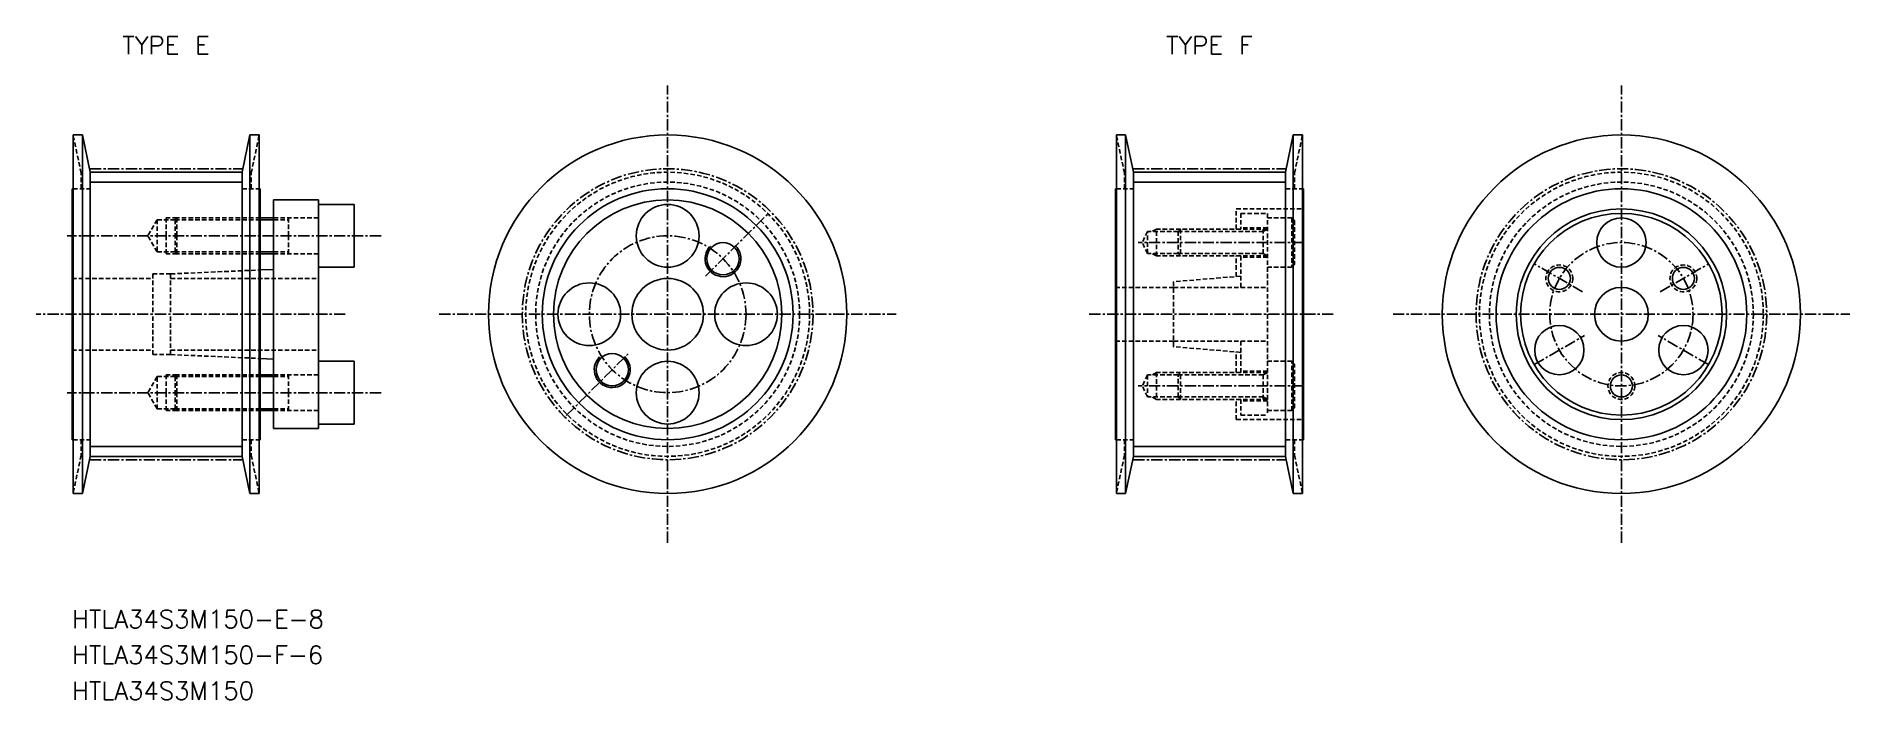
# Model space of a CAD drawing. Extents: x 6291 to 6493, y 3771 to 3845.
import ezdxf
from ezdxf.enums import TextEntityAlignment as Align

# ---------------------------------------------------------------- set-up
doc = ezdxf.new("R2010")
doc.units = 0
doc.linetypes.add('CENTER', pattern=[2, 1.25, -0.25, 0.25, -0.25])
doc.linetypes.add('DASHED', pattern=[0.75, 0.5, -0.25])
doc.layers.get('0').update_dxf_attribs({"linetype": 'CONTINUOUS'})
doc.layers.add('CENTER', color=1, linetype='CENTER')
doc.styles.add('MISUMI', font='txt.shx')

msp = doc.modelspace()

# ---------------------------------------------------------------- linework, layer by layer
at = {"color": 7, "linetype": 'CONTINUOUS'}
for p, q in [((6295.1, 3833.61), (6295.1, 3793.61)), ((6295.1, 3833.61), (6296.13, 3833.61)), ((6296.13, 3793.61), (6296.13, 3833.61)), ((6296.99, 3829.47), (6296.13, 3833.61)), ((6313.99, 3829.47), (6314.84, 3833.61)), ((6314.84, 3833.61), (6314.84, 3793.61)), ((6315.88, 3833.61), (6314.84, 3833.61)), ((6315.88, 3793.61), (6315.88, 3833.61)), ((6411.6, 3833.61), (6411.6, 3793.61)), ((6411.6, 3833.61), (6412.63, 3833.61)), ((6412.63, 3793.61), (6412.63, 3833.61)), ((6413.49, 3829.47), (6412.63, 3833.61)), ((6430.49, 3829.47), (6431.34, 3833.61)), ((6431.34, 3833.61), (6431.34, 3793.61)), ((6432.38, 3833.61), (6431.34, 3833.61)), ((6432.38, 3793.61), (6432.38, 3833.61)), ((6296.99, 3829.47), (6313.99, 3829.47)), ((6296.99, 3797.76), (6296.99, 3829.47)), ((6313.99, 3797.76), (6313.99, 3829.47)), ((6413.49, 3829.47), (6430.49, 3829.47)), ((6413.49, 3797.76), (6413.49, 3829.47)), ((6430.49, 3797.76), (6430.49, 3829.47)), ((6294.99, 3799.61), (6294.99, 3827.61)), ((6294.99, 3827.61), (6295.1, 3827.61)), ((6315.88, 3827.61), (6315.99, 3827.61)), ((6315.99, 3799.61), (6315.99, 3827.61)), ((6411.49, 3799.61), (6411.49, 3827.61)), ((6411.49, 3827.61), (6411.6, 3827.61)), ((6432.38, 3827.61), (6432.49, 3827.61)), ((6432.49, 3799.61), (6432.49, 3827.61)), ((6317.49, 3826.36), (6322.49, 3826.36)), ((6317.49, 3826.36), (6317.49, 3824.36)), ((6322.49, 3826.36), (6322.49, 3825.86)), ((6322.49, 3825.86), (6322.49, 3818.86)), ((6322.49, 3825.86), (6326.49, 3825.86)), ((6326.49, 3825.86), (6326.49, 3822.36)), ((6317.49, 3824.36), (6315.99, 3824.36)), ((6317.49, 3824.36), (6317.49, 3820.36)), ((6326.49, 3818.86), (6326.49, 3822.36)), ((6317.49, 3820.36), (6315.99, 3820.36)), ((6317.49, 3820.36), (6317.49, 3818.61)), ((6317.49, 3818.61), (6315.99, 3818.55)), ((6317.49, 3818.61), (6317.49, 3813.61)), ((6322.49, 3818.86), (6326.49, 3818.86)), ((6322.49, 3818.86), (6322.49, 3813.61)), ((6317.49, 3808.61), (6317.49, 3813.61)), ((6322.49, 3808.36), (6322.49, 3813.61)), ((6317.49, 3808.61), (6315.99, 3808.68)), ((6317.49, 3806.86), (6317.49, 3808.61)), ((6322.49, 3801.36), (6322.49, 3808.36)), ((6322.49, 3808.36), (6326.49, 3808.36)), ((6326.49, 3808.36), (6326.49, 3804.86)), ((6317.49, 3806.86), (6315.99, 3806.86)), ((6317.49, 3802.86), (6317.49, 3806.86)), ((6326.49, 3801.36), (6326.49, 3804.86)), ((6317.49, 3802.86), (6315.99, 3802.86)), ((6317.49, 3800.86), (6317.49, 3802.86)), ((6322.49, 3801.36), (6326.49, 3801.36)), ((6322.49, 3800.86), (6322.49, 3801.36)), ((6294.99, 3799.61), (6295.1, 3799.61)), ((6315.88, 3799.61), (6315.99, 3799.61)), ((6317.49, 3800.86), (6322.49, 3800.86)), ((6411.49, 3799.61), (6411.6, 3799.61)), ((6432.38, 3799.61), (6432.49, 3799.61)), ((6296.99, 3797.76), (6296.13, 3793.61)), ((6296.99, 3797.76), (6313.99, 3797.76)), ((6313.99, 3797.76), (6314.84, 3793.61)), ((6413.49, 3797.76), (6412.63, 3793.61)), ((6413.49, 3797.76), (6430.49, 3797.76)), ((6430.49, 3797.76), (6431.34, 3793.61)), ((6295.1, 3793.61), (6296.13, 3793.61)), ((6315.88, 3793.61), (6314.84, 3793.61)), ((6411.6, 3793.61), (6412.63, 3793.61)), ((6432.38, 3793.61), (6431.34, 3793.61))]:
    msp.add_line(p, q, dxfattribs=at)
at = {"color": 3, "linetype": 'DASHED'}
for p, q in [((6295.99, 3829.34), (6295.1, 3833.61)), ((6314.99, 3829.34), (6315.88, 3833.61)), ((6412.49, 3829.34), (6411.6, 3833.61)), ((6431.49, 3829.34), (6432.38, 3833.61)), ((6295.99, 3827.61), (6295.99, 3829.34)), ((6314.99, 3827.61), (6314.99, 3829.34)), ((6412.49, 3827.61), (6412.49, 3829.34)), ((6431.49, 3827.61), (6431.49, 3829.34)), ((6295.1, 3827.61), (6296.99, 3827.61)), ((6313.99, 3827.61), (6315.88, 3827.61)), ((6411.6, 3827.61), (6413.49, 3827.61)), ((6430.49, 3827.61), (6432.38, 3827.61)), ((6424.99, 3825.36), (6432.49, 3825.36)), ((6424.99, 3823.11), (6424.99, 3825.36)), ((6304.49, 3824.16), (6303.45, 3822.36)), ((6304.49, 3824.16), (6304.49, 3820.56)), ((6306.49, 3824.16), (6304.49, 3824.16)), ((6306.69, 3824.36), (6305.49, 3824.36)), ((6305.49, 3824.36), (6305.49, 3822.36)), ((6306.69, 3824.36), (6306.49, 3824.16)), ((6306.49, 3824.16), (6315.99, 3824.16)), ((6306.49, 3824.16), (6306.49, 3822.36)), ((6315.99, 3824.36), (6306.69, 3824.36)), ((6306.69, 3824.36), (6306.69, 3822.36)), ((6322.49, 3824.36), (6317.49, 3824.36)), ((6317.49, 3824.16), (6319.15, 3824.16)), ((6319.15, 3824.36), (6319.15, 3822.36)), ((6425.49, 3824.86), (6428.49, 3824.86)), ((6425.49, 3824.86), (6425.49, 3823.11)), ((6428.49, 3823.26), (6425.49, 3823.26)), ((6428.49, 3824.86), (6428.49, 3802.36)), ((6431.19, 3824.36), (6428.49, 3824.36)), ((6431.19, 3824.36), (6431.19, 3818.86)), ((6431.19, 3824.36), (6431.49, 3824.06)), ((6431.49, 3824.06), (6431.49, 3819.16)), ((6304.49, 3820.56), (6303.45, 3822.36)), ((6305.49, 3820.36), (6305.49, 3822.36)), ((6306.49, 3820.56), (6306.49, 3822.36)), ((6306.69, 3820.36), (6306.69, 3822.36)), ((6319.15, 3820.36), (6319.15, 3822.36)), ((6415.07, 3822.84), (6414.49, 3821.61)), ((6415.07, 3820.39), (6414.49, 3821.61)), ((6414.5, 3821.61), (6414.5, 3821.61)), ((6418.49, 3822.84), (6415.07, 3822.84)), ((6415.07, 3820.39), (6415.07, 3822.84)), ((6416.07, 3823.11), (6415.6, 3822.84)), ((6418.76, 3823.11), (6416.07, 3823.11)), ((6416.07, 3820.11), (6416.07, 3823.11)), ((6418.49, 3822.84), (6418.76, 3823.11)), ((6427.99, 3822.84), (6418.49, 3822.84)), ((6418.49, 3822.84), (6418.49, 3820.39)), ((6428.49, 3823.11), (6418.76, 3823.11)), ((6418.76, 3823.11), (6418.76, 3820.11)), ((6427.99, 3823.11), (6427.99, 3820.11)), ((6427.99, 3822.84), (6428.45, 3823.11)), ((6306.49, 3820.56), (6304.49, 3820.56)), ((6306.69, 3820.36), (6305.49, 3820.36)), ((6306.49, 3820.56), (6315.99, 3820.56)), ((6306.69, 3820.36), (6306.49, 3820.56)), ((6315.99, 3820.36), (6306.69, 3820.36)), ((6317.49, 3820.56), (6319.15, 3820.56)), ((6322.49, 3820.36), (6317.49, 3820.36)), ((6415.06, 3820.41), (6415.06, 3820.41)), ((6418.49, 3820.39), (6415.06, 3820.39)), ((6416.06, 3820.11), (6415.59, 3820.39)), ((6418.76, 3820.11), (6416.06, 3820.11)), ((6427.99, 3820.39), (6418.49, 3820.39)), ((6418.76, 3820.11), (6418.49, 3820.39)), ((6428.49, 3820.11), (6418.76, 3820.11)), ((6424.99, 3817.82), (6424.99, 3820.11)), ((6425.49, 3820.11), (6425.49, 3816.61)), ((6428.49, 3819.96), (6425.49, 3819.96)), ((6427.99, 3820.39), (6428.45, 3820.11)), ((6431.19, 3818.86), (6431.49, 3819.16)), ((6294.99, 3817.61), (6303.99, 3817.61)), ((6303.99, 3818.11), (6303.99, 3813.61)), ((6303.99, 3818.11), (6305.99, 3818.11)), ((6305.99, 3818.11), (6315.99, 3818.55)), ((6305.99, 3818.11), (6305.99, 3813.61)), ((6305.99, 3817.61), (6322.49, 3817.61)), ((6425.49, 3817.86), (6417.99, 3817.24)), ((6417.99, 3817.24), (6417.99, 3809.99)), ((6431.19, 3818.86), (6428.49, 3818.86)), ((6411.49, 3816.61), (6417.99, 3816.61)), ((6417.99, 3816.61), (6428.49, 3816.61)), ((6303.99, 3809.11), (6303.99, 3813.61)), ((6305.99, 3809.11), (6305.99, 3813.61)), ((6294.99, 3809.61), (6303.99, 3809.61)), ((6303.99, 3809.11), (6305.99, 3809.11)), ((6305.99, 3809.61), (6322.49, 3809.61)), ((6305.99, 3809.11), (6315.99, 3808.68)), ((6411.49, 3810.61), (6417.99, 3810.61)), ((6417.99, 3810.61), (6428.49, 3810.61)), ((6425.49, 3809.36), (6417.99, 3809.99)), ((6424.99, 3807.11), (6424.99, 3809.41)), ((6425.49, 3810.61), (6425.49, 3807.11)), ((6416.07, 3807.11), (6415.6, 3806.84)), ((6416.07, 3807.11), (6416.07, 3804.11)), ((6418.76, 3807.11), (6416.07, 3807.11)), ((6418.76, 3807.11), (6418.49, 3806.84)), ((6428.49, 3807.11), (6418.76, 3807.11)), ((6418.76, 3804.11), (6418.76, 3807.11)), ((6428.49, 3807.26), (6425.49, 3807.26)), ((6427.99, 3804.11), (6427.99, 3807.11)), ((6427.99, 3806.84), (6428.45, 3807.11)), ((6431.19, 3808.36), (6428.49, 3808.36)), ((6431.19, 3802.86), (6431.19, 3808.36)), ((6431.19, 3808.36), (6431.49, 3808.06)), ((6431.49, 3803.16), (6431.49, 3808.06)), ((6304.49, 3806.66), (6303.45, 3804.86)), ((6304.49, 3803.06), (6304.49, 3806.66)), ((6306.49, 3806.66), (6304.49, 3806.66)), ((6305.49, 3806.86), (6305.49, 3804.86)), ((6306.69, 3806.86), (6305.49, 3806.86)), ((6306.69, 3806.86), (6306.49, 3806.66)), ((6306.49, 3806.66), (6315.99, 3806.66)), ((6306.49, 3806.66), (6306.49, 3804.86)), ((6315.99, 3806.86), (6306.69, 3806.86)), ((6306.69, 3806.86), (6306.69, 3804.86)), ((6322.49, 3806.86), (6317.49, 3806.86)), ((6317.49, 3806.66), (6319.15, 3806.66)), ((6319.15, 3806.86), (6319.15, 3804.86)), ((6415.07, 3806.84), (6414.49, 3805.61)), ((6415.07, 3804.39), (6414.49, 3805.61)), ((6414.5, 3805.61), (6414.5, 3805.61)), ((6415.07, 3806.84), (6415.07, 3804.39)), ((6418.49, 3806.84), (6415.07, 3806.84)), ((6415.07, 3806.81), (6415.07, 3806.81)), ((6427.99, 3806.84), (6418.49, 3806.84)), ((6418.49, 3804.39), (6418.49, 3806.84)), ((6304.49, 3803.06), (6303.45, 3804.86)), ((6306.49, 3803.06), (6304.49, 3803.06)), ((6305.49, 3802.86), (6305.49, 3804.86)), ((6306.49, 3803.06), (6306.49, 3804.86)), ((6306.49, 3803.06), (6315.99, 3803.06)), ((6306.69, 3802.86), (6306.49, 3803.06)), ((6306.69, 3802.86), (6306.69, 3804.86)), ((6317.49, 3803.06), (6319.15, 3803.06)), ((6319.15, 3802.86), (6319.15, 3804.86)), ((6418.49, 3804.39), (6415.07, 3804.39)), ((6416.07, 3804.11), (6415.6, 3804.39)), ((6418.76, 3804.11), (6416.07, 3804.11)), ((6427.99, 3804.39), (6418.49, 3804.39)), ((6418.49, 3804.39), (6418.76, 3804.11)), ((6428.49, 3804.11), (6418.76, 3804.11)), ((6424.99, 3801.86), (6424.99, 3804.11)), ((6425.49, 3804.11), (6425.49, 3802.36)), ((6428.49, 3803.96), (6425.49, 3803.96)), ((6427.99, 3804.39), (6428.45, 3804.11)), ((6431.19, 3802.86), (6431.49, 3803.16)), ((6306.69, 3802.86), (6305.49, 3802.86)), ((6315.99, 3802.86), (6306.69, 3802.86)), ((6322.49, 3802.86), (6317.49, 3802.86)), ((6424.99, 3801.86), (6432.49, 3801.86)), ((6425.49, 3802.36), (6428.49, 3802.36)), ((6431.19, 3802.86), (6428.49, 3802.86)), ((6295.1, 3799.61), (6296.99, 3799.61)), ((6295.99, 3799.61), (6295.99, 3797.89)), ((6313.99, 3799.61), (6315.88, 3799.61)), ((6314.99, 3799.61), (6314.99, 3797.89)), ((6411.6, 3799.61), (6413.49, 3799.61)), ((6412.49, 3799.61), (6412.49, 3797.89)), ((6430.49, 3799.61), (6432.38, 3799.61)), ((6431.49, 3799.61), (6431.49, 3797.89)), ((6295.99, 3797.89), (6295.1, 3793.61)), ((6314.99, 3797.89), (6315.88, 3793.61)), ((6412.49, 3797.89), (6411.6, 3793.61)), ((6431.49, 3797.89), (6432.38, 3793.61))]:
    msp.add_line(p, q, dxfattribs=at)
at = {"color": 3, "linetype": 'CONTINUOUS'}
for p, q in [((6296.99, 3828.36), (6313.99, 3828.36)), ((6413.49, 3828.36), (6430.49, 3828.36)), ((6317.49, 3824.16), (6315.99, 3824.16)), ((6317.49, 3820.56), (6315.99, 3820.56)), ((6317.49, 3806.66), (6315.99, 3806.66)), ((6317.49, 3803.06), (6315.99, 3803.06)), ((6296.99, 3798.87), (6313.99, 3798.87)), ((6413.49, 3798.87), (6430.49, 3798.87))]:
    msp.add_line(p, q, dxfattribs=at)
at = {"color": 7, "linetype": 'CONTINUOUS'}
for centre, radius in [((6361.49, 3813.61), 20), ((6467.99, 3813.61), 20), ((6361.49, 3813.61), 14), ((6467.99, 3813.61), 14), ((6361.49, 3813.61), 12.75), ((6361.49, 3822.36), 3.5), ((6467.99, 3813.61), 11.75), ((6467.99, 3813.61), 11.25), ((6467.99, 3821.61), 2.75), ((6367.67, 3819.8), 1.8), ((6361.49, 3813.61), 4), ((6461.06, 3817.61), 1.23), ((6474.91, 3817.61), 1.23), ((6352.74, 3813.61), 3.5), ((6370.24, 3813.61), 3.5), ((6467.99, 3813.61), 3), ((6461.06, 3809.61), 2.75), ((6474.91, 3809.61), 2.75), ((6355.3, 3807.43), 1.8), ((6361.49, 3804.86), 3.5), ((6467.99, 3805.61), 1.23)]:
    msp.add_circle(centre, radius, dxfattribs=at)
at = {"color": 3, "linetype": 'DASHED'}
for centre, radius in [((6361.49, 3813.61), 15.85), ((6467.99, 3813.61), 15.85), ((6361.49, 3813.61), 14.74), ((6467.99, 3813.61), 14.74), ((6461.06, 3817.61), 1.5), ((6474.91, 3817.61), 1.5), ((6467.99, 3805.61), 1.5)]:
    msp.add_circle(centre, radius, dxfattribs=at)
at = {"color": 3, "linetype": 'CONTINUOUS'}
for centre in [(6367.67, 3819.8), (6355.3, 3807.43)]:
    msp.add_arc(centre, 2, 135, 47, dxfattribs=at)
at = {"layer": 'CENTER', "color": 1, "linetype": 'CENTER'}
for p, q in [((6361.49, 3788.11), (6361.49, 3839.11)), ((6467.99, 3788.11), (6467.99, 3839.11)), ((6296.99, 3829.85), (6313.99, 3829.85)), ((6413.49, 3829.85), (6430.49, 3829.85)), ((6365.73, 3817.86), (6372.8, 3824.93)), ((6329.49, 3822.36), (6294.45, 3822.36)), ((6432.49, 3821.61), (6414.04, 3821.61)), ((6463.66, 3816.11), (6458.24, 3819.24)), ((6472.32, 3816.11), (6477.73, 3819.24)), ((6325.49, 3813.61), (6290.99, 3813.61)), ((6335.99, 3813.61), (6386.99, 3813.61)), ((6435.82, 3813.61), (6408.49, 3813.61)), ((6442.49, 3813.61), (6493.49, 3813.61)), ((6458.24, 3807.99), (6463.87, 3811.24)), ((6477.73, 3807.99), (6472.1, 3811.24)), ((6350.17, 3802.3), (6357.24, 3809.37)), ((6432.49, 3805.61), (6414.04, 3805.61)), ((6329.49, 3804.86), (6294.45, 3804.86)), ((6296.99, 3797.38), (6313.99, 3797.38)), ((6413.49, 3797.38), (6430.49, 3797.38))]:
    msp.add_line(p, q, dxfattribs=at)
for centre, radius in [((6361.49, 3813.61), 16.23), ((6467.99, 3813.61), 16.23), ((6361.49, 3813.61), 8.75), ((6467.99, 3813.61), 8)]:
    msp.add_circle(centre, radius, dxfattribs=at)

# ---------------------------------------------------------------- texts
at = {"color": 7, "linetype": 'CONTINUOUS', "style": 'MISUMI'}
for s, p in [('TYPE E', (6305.49, 3843.61)), ('TYPE F', (6421.99, 3843.61))]:
    msp.add_text(s, height=2, dxfattribs=at).set_placement(p, align=Align.MIDDLE_CENTER)
for s, p in [('HTLA34S3M150-E-8', (6294.99, 3778.61)), ('HTLA34S3M150-F-6', (6294.99, 3774.61)), ('HTLA34S3M150', (6294.99, 3770.61))]:
    msp.add_text(s, height=2, dxfattribs=at).set_placement(p)

doc.saveas('drawing.dxf')
